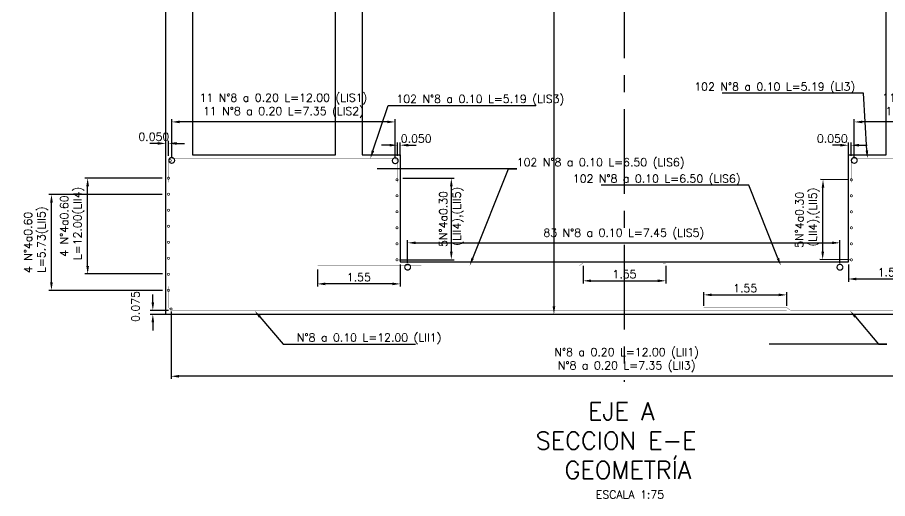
# Model space of a CAD drawing. Header units: metres. Extents: x 1080427 to 1081241, y 976768 to 977191.
# Drawn here: x 1080851.63 to 1080867.94, y 977087.92 to 977096.94 of the extents above; entities that cross this region are included whole.
import ezdxf
from ezdxf import colors
from ezdxf.entities.mleader import LeaderData, LeaderLine
from ezdxf.math import Vec2, Vec3

# ---------------------------------------------------------------- set-up
doc = ezdxf.new("R2010")
doc.units = ezdxf.units.M
doc.header["$LTSCALE"] = 25.4
doc.linetypes.add('CENTER', pattern=[2, 1.25, -0.25, 0.25, -0.25])
doc.linetypes.add('DASHDOT', pattern=[1, 0.5, -0.25, 0, -0.25])
for name, color, linetype in [('CONTRAPESO', 3, 'Continuous'), ('DIMCONTRAPESO', 1, 'Continuous'), ('EJE VIA', 10, 'CENTER'), ('EJE-D', 11, 'DASHDOT'), ('REF', 6, 'Continuous'), ('REGL175', 7, 'Continuous')]:
    doc.layers.add(name, color=color, linetype=linetype)
doc.layers.add('COTA', color=1, linetype='Continuous', lineweight=30)
doc.layers.add('COTACIM', color=20, linetype='Continuous', lineweight=5)
doc.styles.add('romans', font='romans.shx')
doc.dimstyles.new('Copy 75', dxfattribs={"dimtxt": 0.15, "dimasz": 0.15, "dimexe": 0.05, "dimexo": 0.05, "dimgap": 0.05, "dimtad": 1, "dimzin": 0, "dimdsep": 46, "dimtxsty": 'romans', "dimcen": 0.002, "dimclrd": 1, "dimclre": 1, "dimclrt": 3, "dimadec": 4, "dimazin": 0, "dimtfac": 1, "dimtofl": 0, "dimtmove": 1, "dimatfit": 3, "dimfxl": 1, "dimtolj": 1, "dimtzin": 0, "dimarcsym": 1})

# ---------------------------------------------------------------- blocks, each defined once
blk = doc.blocks.new('*D291')
at = {"layer": 'Defpoints', "color": 0, "transparency": 16777216}
for p in [(1080866.045534085, 977091.7418409245), (1080864.491913638, 977091.4868147704), (1080866.045534085, 977091.4868147704)]:
    blk.add_point(p, dxfattribs=at)
at = {"layer": 'DIMCONTRAPESO', "color": 1, "lineweight": -2, "transparency": 16777216}
for p, q in [((1080864.491913638, 977091.5368147704), (1080864.491913638, 977091.7918409245)), ((1080864.641913638, 977091.7418409245), (1080865.895534085, 977091.7418409245)), ((1080866.045534085, 977091.5368147704), (1080866.045534085, 977091.7918409245))]:
    blk.add_line(p, q, dxfattribs=at)
at = {"layer": 'DIMCONTRAPESO', "color": 1, "transparency": 16777216}
for points in [[(1080864.641913638, 977091.7668409245), (1080864.641913638, 977091.7168409245), (1080864.491913638, 977091.7418409245)], [(1080865.895534085, 977091.7668409245), (1080865.895534085, 977091.7168409245), (1080866.045534085, 977091.7418409245)]]:
    blk.add_solid(points, dxfattribs=at)
at = {"layer": 'DIMCONTRAPESO', "color": 3, "transparency": 16777216, "insert": (1080865.268723862, 977091.8668409245), "char_height": 0.15, "attachment_point": 5, "style": 'romans'}
blk.add_mtext('\\A1;1.55', dxfattribs=at)
blk = doc.blocks.new('*D477')
at = {"layer": 'Defpoints', "color": 0, "transparency": 16777216}
for p in [(1080852.948347681, 977093.9273567263), (1080854.394203315, 977093.9273567263), (1080854.400553315, 977092.1331398138)]:
    blk.add_point(p, dxfattribs=at)
at = {"layer": 'DIMCONTRAPESO', "color": 1, "lineweight": -2, "transparency": 16777216}
for p, q in [((1080854.344203315, 977093.9273567263), (1080852.898347681, 977093.9273567263)), ((1080852.948347681, 977092.2831398138), (1080852.948347681, 977093.7773567262)), ((1080854.350553315, 977092.1331398138), (1080852.898347681, 977092.1331398138))]:
    blk.add_line(p, q, dxfattribs=at)
at = {"layer": 'DIMCONTRAPESO', "color": 1, "transparency": 16777216}
for points in [[(1080852.923347681, 977093.7773567262), (1080852.973347681, 977093.7773567262), (1080852.948347681, 977093.9273567263)], [(1080852.923347681, 977092.2831398138), (1080852.973347681, 977092.2831398138), (1080852.948347681, 977092.1331398138)]]:
    blk.add_solid(points, dxfattribs=at)
at = {"layer": 'DIMCONTRAPESO', "color": 3, "transparency": 16777216, "insert": (1080852.659061966, 977093.03024827), "char_height": 0.15, "attachment_point": 5, "rotation": 90, "style": 'romans'}
blk.add_mtext('\\A1;4 N°4a0.60\\P L=12.00(LII4)', dxfattribs=at)
blk = doc.blocks.new('*D478')
at = {"layer": 'Defpoints', "color": 0, "transparency": 16777216}
for p in [(1080852.270304345, 977093.6210087322), (1080854.394599974, 977093.6210087322), (1080854.400949974, 977091.8267918198)]:
    blk.add_point(p, dxfattribs=at)
at = {"layer": 'DIMCONTRAPESO', "color": 1, "lineweight": -2, "transparency": 16777216}
for p, q in [((1080854.344599974, 977093.6210087322), (1080852.220304345, 977093.6210087322)), ((1080852.270304345, 977091.9767918198), (1080852.270304345, 977093.4710087322)), ((1080854.350949974, 977091.8267918198), (1080852.220304345, 977091.8267918198))]:
    blk.add_line(p, q, dxfattribs=at)
at = {"layer": 'DIMCONTRAPESO', "color": 1, "transparency": 16777216}
for points in [[(1080852.245304345, 977093.4710087322), (1080852.295304345, 977093.4710087322), (1080852.270304345, 977093.6210087322)], [(1080852.245304345, 977091.9767918198), (1080852.295304345, 977091.9767918198), (1080852.270304345, 977091.8267918198)]]:
    blk.add_solid(points, dxfattribs=at)
at = {"layer": 'DIMCONTRAPESO', "color": 3, "transparency": 16777216, "insert": (1080851.981018631, 977092.723900276), "char_height": 0.15, "attachment_point": 5, "rotation": 90, "style": 'romans'}
blk.add_mtext('\\A1;4 N°4a0.60\\P L=5.73(LII5)', dxfattribs=at)
blk = doc.blocks.new('*D797')
at = {"layer": 'COTA', "color": 1, "lineweight": -2, "transparency": 16777216}
for p, q in [((1080858.604062098, 977094.545923284), (1080858.454062098, 977094.545923284)), ((1080858.754062098, 977094.3479945854), (1080858.754062098, 977094.5959232841)), ((1080858.804214471, 977094.3480017218), (1080858.804214471, 977094.5959232841)), ((1080858.954214471, 977094.545923284), (1080859.104214471, 977094.545923284))]:
    blk.add_line(p, q, dxfattribs=at)
at = {"layer": 'COTA', "color": 1, "transparency": 16777216}
for points in [[(1080858.604062098, 977094.570923284), (1080858.604062098, 977094.520923284), (1080858.754062098, 977094.545923284)], [(1080858.954214471, 977094.570923284), (1080858.954214471, 977094.520923284), (1080858.804214471, 977094.545923284)]]:
    blk.add_solid(points, dxfattribs=at)
at = {"layer": 'Defpoints', "color": 0, "transparency": 16777216}
for p in [(1080858.804214471, 977094.545923284), (1080858.754062098, 977094.2979945854), (1080858.804214471, 977094.2980017217)]:
    blk.add_point(p, dxfattribs=at)
at = {"layer": 'COTA', "color": 3, "transparency": 16777216, "insert": (1080859.104214471, 977094.670923284), "char_height": 0.15, "attachment_point": 5, "style": 'romans'}
blk.add_mtext('\\A1;0.050', dxfattribs=at)
blk = doc.blocks.new('*D792')
at = {"layer": 'COTA', "color": 1, "lineweight": -2, "transparency": 16777216}
for p, q in [((1080854.412853315, 977094.3479945854), (1080854.412853315, 977094.6295181515)), ((1080854.463005688, 977094.3480017218), (1080854.463005688, 977094.6295181515)), ((1080854.262853315, 977094.5795181515), (1080854.112853315, 977094.5795181515)), ((1080854.613005688, 977094.5795181515), (1080854.763005688, 977094.5795181515))]:
    blk.add_line(p, q, dxfattribs=at)
at = {"layer": 'COTA', "color": 1, "transparency": 16777216}
for points in [[(1080854.262853315, 977094.6045181515), (1080854.262853315, 977094.5545181514), (1080854.412853315, 977094.5795181515)], [(1080854.613005688, 977094.6045181515), (1080854.613005688, 977094.5545181514), (1080854.463005688, 977094.5795181515)]]:
    blk.add_solid(points, dxfattribs=at)
at = {"layer": 'Defpoints', "color": 0, "transparency": 16777216}
for p in [(1080854.463005688, 977094.5795181515), (1080854.412853315, 977094.2979945854), (1080854.463005688, 977094.2980017217)]:
    blk.add_point(p, dxfattribs=at)
at = {"layer": 'COTA', "color": 3, "transparency": 16777216, "insert": (1080854.187853315, 977094.7045181515), "char_height": 0.15, "attachment_point": 5, "style": 'romans'}
blk.add_mtext('\\A1;0.050', dxfattribs=at)
blk = doc.blocks.new('*D793')
at = {"layer": 'Defpoints', "color": 0, "transparency": 16777216}
for p in [(1080867.201492158, 977092.3639377388), (1080868.751271914, 977092.36357604), (1080867.201492158, 977092.0390800186)]:
    blk.add_point(p, dxfattribs=at)
at = {"layer": 'EJE-D', "color": 1, "lineweight": -2, "transparency": 16777216}
for p, q in [((1080867.201492158, 977092.3139377388), (1080867.201492158, 977091.9890800186)), ((1080868.751271914, 977092.31357604), (1080868.751271914, 977091.9890800186)), ((1080868.601271914, 977092.0390800186), (1080867.351492158, 977092.0390800186))]:
    blk.add_line(p, q, dxfattribs=at)
at = {"layer": 'EJE-D', "color": 1, "transparency": 16777216}
for points in [[(1080867.351492158, 977092.0640800187), (1080867.351492158, 977092.0140800186), (1080867.201492158, 977092.0390800186)], [(1080868.601271914, 977092.0640800187), (1080868.601271914, 977092.0140800186), (1080868.751271914, 977092.0390800186)]]:
    blk.add_solid(points, dxfattribs=at)
at = {"layer": 'EJE-D', "color": 3, "transparency": 16777216, "insert": (1080867.976382036, 977092.1640800186), "char_height": 0.15, "attachment_point": 5, "style": 'romans'}
blk.add_mtext('\\A1;1.55', dxfattribs=at)
blk = doc.blocks.new('*D794')
at = {"layer": 'COTA', "color": 1, "lineweight": -2, "transparency": 16777216}
for p, q in [((1080867.051492159, 977094.545923284), (1080866.901492159, 977094.545923284)), ((1080867.201492159, 977094.3480017218), (1080867.201492159, 977094.5959232841)), ((1080867.251644532, 977094.3479945854), (1080867.251644532, 977094.5959232841)), ((1080867.401644532, 977094.545923284), (1080867.551644532, 977094.545923284))]:
    blk.add_line(p, q, dxfattribs=at)
at = {"layer": 'COTA', "color": 1, "transparency": 16777216}
for points in [[(1080867.051492159, 977094.570923284), (1080867.051492159, 977094.520923284), (1080867.201492159, 977094.545923284)], [(1080867.401644532, 977094.570923284), (1080867.401644532, 977094.520923284), (1080867.251644532, 977094.545923284)]]:
    blk.add_solid(points, dxfattribs=at)
at = {"layer": 'Defpoints', "color": 0, "transparency": 16777216}
for p in [(1080867.201492159, 977094.545923284), (1080867.201492159, 977094.2980017217), (1080867.251644532, 977094.2979945854)]:
    blk.add_point(p, dxfattribs=at)
at = {"layer": 'COTA', "color": 3, "transparency": 16777216, "insert": (1080866.901492159, 977094.670923284), "char_height": 0.15, "attachment_point": 5, "style": 'romans'}
blk.add_mtext('\\A1;0.050', dxfattribs=at)
blk = doc.blocks.new('*U788')
at = {"layer": 'REF', "ltscale": 0.1, "const_width": 0.04}
blk.add_lwpolyline([(-0.00634999992325902, 0, 1), (0.00634999992325902, 0, 1)], format="xyb", close=True, dxfattribs=at)
blk = doc.blocks.new('*U789')
at = {"layer": 'COTA', "color": 0, "linetype": 'ByBlock', "lineweight": -2, "transparency": 16777216}
for p in [(9.184850993605148e-17, 1.5), (7.347880794884119e-17, 1.2), (5.510910596163089e-17, 0.8999999999999999), (3.673940397442059e-17, 0.6), (1.83697019872103e-17, 0.3), (0, 0)]:
    blk.add_blockref('*U788', p, dxfattribs=at)
blk = doc.blocks.new('*D796')
at = {"layer": 'Defpoints', "color": 0, "transparency": 16777216}
for p in [(1080858.802894076, 977093.9279228502), (1080859.762473977, 977093.9279228502), (1080858.744312593, 977092.3988196736)]:
    blk.add_point(p, dxfattribs=at)
at = {"layer": 'DIMCONTRAPESO', "color": 1, "lineweight": -2, "transparency": 16777216}
for p, q in [((1080858.852894076, 977093.9279228502), (1080859.812473977, 977093.9279228502)), ((1080859.762473977, 977092.5488196736), (1080859.762473977, 977093.7779228502)), ((1080858.794312594, 977092.3988196736), (1080859.812473977, 977092.3988196736))]:
    blk.add_line(p, q, dxfattribs=at)
at = {"layer": 'DIMCONTRAPESO', "color": 1, "transparency": 16777216}
for points in [[(1080859.737473977, 977093.7779228502), (1080859.787473977, 977093.7779228502), (1080859.762473977, 977093.9279228502)], [(1080859.737473977, 977092.5488196736), (1080859.787473977, 977092.5488196736), (1080859.762473977, 977092.3988196736)]]:
    blk.add_solid(points, dxfattribs=at)
at = {"layer": 'DIMCONTRAPESO', "color": 3, "transparency": 16777216, "insert": (1080859.762473977, 977093.1633712619), "char_height": 0.15, "attachment_point": 5, "rotation": 90, "style": 'romans'}
blk.add_mtext('\\A1;5N°4a0.30\\P (LII4),(LII5)', dxfattribs=at)
blk = doc.blocks.new('*U790')
at = {"layer": 'REF', "ltscale": 0.1, "const_width": 0.04}
blk.add_lwpolyline([(-0.00634999992325902, 0, 1), (0.00634999992325902, 0, 1)], format="xyb", close=True, dxfattribs=at)
blk = doc.blocks.new('*U791')
at = {"layer": 'COTA', "color": 0, "linetype": 'ByBlock', "lineweight": -2, "transparency": 16777216}
for p in [(9.184850993605148e-17, 1.5), (7.347880794884119e-17, 1.2), (5.510910596163089e-17, 0.8999999999999999), (3.673940397442059e-17, 0.6), (1.83697019872103e-17, 0.3), (0, 0)]:
    blk.add_blockref('*U790', p, dxfattribs=at)
blk = doc.blocks.new('*D798')
at = {"layer": 'Defpoints', "color": 0, "transparency": 16777216}
for p in [(1080866.726789951, 977093.9012158272), (1080867.249054524, 977093.8988196737), (1080867.274054523, 977092.3988196738)]:
    blk.add_point(p, dxfattribs=at)
at = {"layer": 'DIMCONTRAPESO', "color": 1, "lineweight": -2, "transparency": 16777216}
for p, q in [((1080867.19905505, 977093.8990490717), (1080866.676790477, 977093.9014452251)), ((1080866.720596805, 977092.5513605204), (1080866.726101757, 977093.7512174059)), ((1080867.224055049, 977092.3990490717), (1080866.669909138, 977092.401591497))]:
    blk.add_line(p, q, dxfattribs=at)
at = {"layer": 'DIMCONTRAPESO', "color": 1, "transparency": 16777216}
for points in [[(1080866.70110202, 977093.7513321048), (1080866.751101494, 977093.7511027069), (1080866.726789951, 977093.9012158272)], [(1080866.695597069, 977092.5514752193), (1080866.745596542, 977092.5512458214), (1080866.719908612, 977092.4013620991)]]:
    blk.add_solid(points, dxfattribs=at)
at = {"layer": 'DIMCONTRAPESO', "color": 3, "transparency": 16777216, "insert": (1080866.43404415, 977093.1477213262), "char_height": 0.15, "attachment_point": 5, "rotation": 89.73712841532016, "style": 'romans'}
blk.add_mtext('\\A1;5N°4a0.30\\P (LII4),(LII5)', dxfattribs=at)
blk = doc.blocks.new('*D824')
at = {"layer": 'Defpoints', "color": 0, "transparency": 16777216}
for p in [(1080854.510972337, 977091.4772742578), (1080871.482939743, 977091.4766806574), (1080854.510972337, 977090.2165241786)]:
    blk.add_point(p, dxfattribs=at)
at = {"layer": 'DIMCONTRAPESO', "color": 1, "lineweight": -2, "transparency": 16777216}
for p, q in [((1080854.510972337, 977091.4272742578), (1080854.510972337, 977090.1665241786)), ((1080871.482939743, 977091.4266806573), (1080871.482939743, 977090.1665241786)), ((1080871.332939743, 977090.2165241786), (1080854.660972337, 977090.2165241786))]:
    blk.add_line(p, q, dxfattribs=at)
at = {"layer": 'DIMCONTRAPESO', "color": 1, "transparency": 16777216}
for points in [[(1080854.660972337, 977090.2415241787), (1080854.660972337, 977090.1915241786), (1080854.510972337, 977090.2165241786)], [(1080871.332939743, 977090.2415241787), (1080871.332939743, 977090.1915241786), (1080871.482939743, 977090.2165241786)]]:
    blk.add_solid(points, dxfattribs=at)
at = {"layer": 'DIMCONTRAPESO', "color": 3, "transparency": 16777216, "insert": (1080862.99695604, 977090.5200956071), "char_height": 0.15, "attachment_point": 5, "style": 'romans'}
blk.add_mtext('\\A1; N°8 a 0.20 L=12.00 (LII1)\\P N°8 a 0.20 L=7.35 (LII3) ', dxfattribs=at)
blk = doc.blocks.new('*D825')
at = {"layer": 'Defpoints', "color": 0, "transparency": 16777216}
for p in [(1080854.523265844, 977094.982322873), (1080854.523265844, 977094.2618900357), (1080858.711429564, 977094.255657601)]:
    blk.add_point(p, dxfattribs=at)
at = {"layer": 'DIMCONTRAPESO', "color": 1, "lineweight": -2, "transparency": 16777216}
for p, q in [((1080854.523265844, 977094.3118900358), (1080854.523265844, 977095.032322873)), ((1080858.561429564, 977094.982322873), (1080854.673265844, 977094.982322873)), ((1080858.711429564, 977094.3056576011), (1080858.711429564, 977095.032322873))]:
    blk.add_line(p, q, dxfattribs=at)
at = {"layer": 'DIMCONTRAPESO', "color": 1, "transparency": 16777216}
for points in [[(1080854.673265844, 977095.007322873), (1080854.673265844, 977094.957322873), (1080854.523265844, 977094.982322873)], [(1080858.561429564, 977095.007322873), (1080858.561429564, 977094.957322873), (1080858.711429564, 977094.982322873)]]:
    blk.add_solid(points, dxfattribs=at)
at = {"layer": 'DIMCONTRAPESO', "color": 3, "transparency": 16777216, "insert": (1080856.617347704, 977095.2858943015), "char_height": 0.15, "attachment_point": 5, "style": 'romans'}
blk.add_mtext('\\A1;11 N°8 a 0.20 L=12.00 (LIS1)\\P11 N°8 a 0.20 L=7.35 (LIS2) ', dxfattribs=at)
blk = doc.blocks.new('*D826')
at = {"layer": 'Defpoints', "color": 0, "transparency": 16777216}
for p in [(1080867.311904688, 977094.9817292725), (1080867.311904688, 977094.2618900357), (1080871.498143116, 977094.2550640006)]:
    blk.add_point(p, dxfattribs=at)
at = {"layer": 'DIMCONTRAPESO', "color": 1, "lineweight": -2, "transparency": 16777216}
for p, q in [((1080867.311904688, 977094.3118900358), (1080867.311904688, 977095.0317292726)), ((1080871.348143116, 977094.9817292725), (1080867.461904688, 977094.9817292725)), ((1080871.498143116, 977094.3050640007), (1080871.498143116, 977095.0317292726))]:
    blk.add_line(p, q, dxfattribs=at)
at = {"layer": 'DIMCONTRAPESO', "color": 1, "transparency": 16777216}
for points in [[(1080867.461904688, 977095.0067292725), (1080867.461904688, 977094.9567292725), (1080867.311904688, 977094.9817292725)], [(1080871.348143116, 977095.0067292725), (1080871.348143116, 977094.9567292725), (1080871.498143116, 977094.9817292725)]]:
    blk.add_solid(points, dxfattribs=at)
at = {"layer": 'DIMCONTRAPESO', "color": 3, "transparency": 16777216, "insert": (1080869.405023902, 977095.285300701), "char_height": 0.15, "attachment_point": 5, "style": 'romans'}
blk.add_mtext('\\A1;11 N°8 a 0.20 L=12.00 (LIS1)\\P11 N°8 a 0.20 L=7.35 (LIS2) ', dxfattribs=at)
blk = doc.blocks.new('*D854')
at = {"layer": 'COTA', "color": 1, "lineweight": -2, "transparency": 16777216}
for p, q in [((1080862.952853315, 977103.9697377386), (1080861.635078393, 977103.9697377386)), ((1080861.685078393, 977103.8197377386), (1080861.685078393, 977091.5257377387)), ((1080862.952853315, 977091.3757377387), (1080861.635078393, 977091.3757377387))]:
    blk.add_line(p, q, dxfattribs=at)
at = {"layer": 'COTA', "color": 1, "transparency": 16777216}
for points in [[(1080861.660078393, 977103.8197377386), (1080861.710078393, 977103.8197377386), (1080861.685078393, 977103.9697377386)], [(1080861.660078393, 977091.5257377387), (1080861.710078393, 977091.5257377387), (1080861.685078393, 977091.3757377387)]]:
    blk.add_solid(points, dxfattribs=at)
at = {"layer": 'Defpoints', "color": 0, "transparency": 16777216}
for p in [(1080863.002853315, 977103.9697377386), (1080861.685078393, 977091.3757377387), (1080863.002853315, 977091.3757377387)]:
    blk.add_point(p, dxfattribs=at)
at = {"layer": 'COTA', "color": 3, "transparency": 16777216, "insert": (1080861.560078393, 977097.6727377387), "char_height": 0.15, "attachment_point": 5, "rotation": 90, "style": 'romans'}
blk.add_mtext('\\A1;12.594', dxfattribs=at)
blk = doc.blocks.new('*D1043')
at = {"layer": 'COTA', "color": 1, "lineweight": -2, "transparency": 16777216}
for p, q in [((1080854.169480987, 977091.6010311486), (1080854.169480987, 977091.7510311486)), ((1080854.460972337, 977091.4510311486), (1080854.119480987, 977091.4510311486)), ((1080854.460972337, 977091.3760311486), (1080854.119480987, 977091.3760311486)), ((1080854.169480987, 977091.2260311486), (1080854.169480987, 977091.0760311486))]:
    blk.add_line(p, q, dxfattribs=at)
at = {"layer": 'COTA', "color": 1, "transparency": 16777216}
for points in [[(1080854.144480987, 977091.6010311486), (1080854.194480987, 977091.6010311486), (1080854.169480987, 977091.4510311486)], [(1080854.144480987, 977091.2260311486), (1080854.194480987, 977091.2260311486), (1080854.169480987, 977091.3760311486)]]:
    blk.add_solid(points, dxfattribs=at)
at = {"layer": 'Defpoints', "color": 0, "transparency": 16777216}
for p in [(1080854.169480987, 977091.4510311486), (1080854.510972337, 977091.4510311486), (1080854.510972337, 977091.3760311486)]:
    blk.add_point(p, dxfattribs=at)
at = {"layer": 'COTA', "color": 3, "transparency": 16777216, "insert": (1080853.844480987, 977091.5235311488), "char_height": 0.15, "attachment_point": 5, "rotation": 90, "style": 'romans'}
blk.add_mtext('\\A1;0.075', dxfattribs=at)
blk = doc.blocks.new('*D1044')
at = {"layer": 'Defpoints', "color": 0, "transparency": 16777216}
for p in [(1080858.804214471, 977092.3639377388), (1080857.254434715, 977092.2642722419), (1080857.254434715, 977091.9475715465)]:
    blk.add_point(p, dxfattribs=at)
at = {"layer": 'EJE-D', "color": 1, "lineweight": -2, "transparency": 16777216}
for p, q in [((1080857.254434715, 977092.2142722418), (1080857.254434715, 977091.8975715465)), ((1080858.804214471, 977092.3139377388), (1080858.804214471, 977091.8975715465)), ((1080858.654214471, 977091.9475715465), (1080857.404434715, 977091.9475715465))]:
    blk.add_line(p, q, dxfattribs=at)
at = {"layer": 'EJE-D', "color": 1, "transparency": 16777216}
for points in [[(1080857.404434715, 977091.9725715466), (1080857.404434715, 977091.9225715465), (1080857.254434715, 977091.9475715465)], [(1080858.654214471, 977091.9725715466), (1080858.654214471, 977091.9225715465), (1080858.804214471, 977091.9475715465)]]:
    blk.add_solid(points, dxfattribs=at)
at = {"layer": 'EJE-D', "color": 3, "transparency": 16777216, "insert": (1080858.029324593, 977092.0725715465), "char_height": 0.15, "attachment_point": 5, "style": 'romans'}
blk.add_mtext('\\A1;1.55', dxfattribs=at)
blk = doc.blocks.new('*D1045')
at = {"layer": 'Defpoints', "color": 0, "transparency": 16777216}
for p in [(1080867.201492158, 977092.3639377388), (1080868.751271914, 977092.36357604), (1080867.201492158, 977092.0390800186)]:
    blk.add_point(p, dxfattribs=at)
at = {"layer": 'EJE-D', "color": 1, "lineweight": -2, "transparency": 16777216}
for p, q in [((1080867.201492158, 977092.3139377388), (1080867.201492158, 977091.9890800186)), ((1080868.751271914, 977092.31357604), (1080868.751271914, 977091.9890800186)), ((1080868.601271914, 977092.0390800186), (1080867.351492158, 977092.0390800186))]:
    blk.add_line(p, q, dxfattribs=at)
at = {"layer": 'EJE-D', "color": 1, "transparency": 16777216}
for points in [[(1080867.351492158, 977092.0640800187), (1080867.351492158, 977092.0140800186), (1080867.201492158, 977092.0390800186)], [(1080868.601271914, 977092.0640800187), (1080868.601271914, 977092.0140800186), (1080868.751271914, 977092.0390800186)]]:
    blk.add_solid(points, dxfattribs=at)
at = {"layer": 'EJE-D', "color": 3, "transparency": 16777216, "insert": (1080867.976382036, 977092.1640800186), "char_height": 0.15, "attachment_point": 5, "style": 'romans'}
blk.add_mtext('\\A1;1.55', dxfattribs=at)
blk = doc.blocks.new('*D1046')
at = {"layer": 'Defpoints', "color": 0, "transparency": 16777216}
for p in [(1080867.043765609, 977092.7165654935), (1080858.944227699, 977092.2917858212), (1080867.043765609, 977092.2889128302)]:
    blk.add_point(p, dxfattribs=at)
at = {"layer": 'EJE-D', "color": 1, "lineweight": -2, "transparency": 16777216}
for p, q in [((1080858.944227699, 977092.3417858212), (1080858.944227699, 977092.7665654935)), ((1080859.094227699, 977092.7165654935), (1080866.893765609, 977092.7165654935)), ((1080867.043765609, 977092.3389128302), (1080867.043765609, 977092.7665654935))]:
    blk.add_line(p, q, dxfattribs=at)
at = {"layer": 'EJE-D', "color": 1, "transparency": 16777216}
for points in [[(1080859.094227699, 977092.7415654935), (1080859.094227699, 977092.6915654935), (1080858.944227699, 977092.7165654935)], [(1080866.893765609, 977092.7415654935), (1080866.893765609, 977092.6915654935), (1080867.043765609, 977092.7165654935)]]:
    blk.add_solid(points, dxfattribs=at)
at = {"layer": 'EJE-D', "color": 3, "transparency": 16777216, "insert": (1080862.993996654, 977092.8808512078), "char_height": 0.15, "attachment_point": 5, "style": 'romans'}
blk.add_mtext('\\A1;83 N°8 a 0.10 L=7.45 (LIS5)', dxfattribs=at)
blk = doc.blocks.new('*D1047')
at = {"layer": 'COTA', "color": 1, "lineweight": -2, "transparency": 16777216}
for p, q in [((1080862.230963435, 977092.2886673631), (1080862.230963435, 977091.9550937127)), ((1080863.780743195, 977092.2883261209), (1080863.780743195, 977091.9550937127)), ((1080862.380963434, 977092.0050937127), (1080863.630743195, 977092.0050937127))]:
    blk.add_line(p, q, dxfattribs=at)
at = {"layer": 'COTA', "color": 1, "transparency": 16777216}
for points in [[(1080862.380963434, 977092.0300937127), (1080862.380963434, 977091.9800937127), (1080862.230963435, 977092.0050937127)], [(1080863.630743195, 977092.0300937127), (1080863.630743195, 977091.9800937127), (1080863.780743195, 977092.0050937127)]]:
    blk.add_solid(points, dxfattribs=at)
at = {"layer": 'Defpoints', "color": 0, "transparency": 16777216}
for p in [(1080862.230963435, 977092.3386673632), (1080863.780743195, 977092.338326121), (1080863.780743195, 977092.0050937127)]:
    blk.add_point(p, dxfattribs=at)
at = {"layer": 'COTA', "color": 3, "transparency": 16777216, "insert": (1080863.005853315, 977092.1300937127), "char_height": 0.15, "attachment_point": 5, "style": 'romans'}
blk.add_mtext('\\A1;1.55', dxfattribs=at)

msp = doc.modelspace()

# ---------------------------------------------------------------- linework, layer by layer
at = {"layer": 'CONTRAPESO'}
for points in [[(1080871.09280074, 977094.3639377388), (1080871.086240535, 977103.131205503), (1080869.738821855, 977103.1042571295), (1080869.667009176, 977104.1030208558), (1080871.585984063, 977104.1414003535), (1080871.592853315, 977094.3639377388), (1080871.59285375, 977094.3633441384), (1080871.592853532, 977091.3754409384), (1080854.412853097, 977091.3760345388), (1080854.412853315, 977094.3639377388), (1080854.412853315, 977094.3639377388), (1080854.412853315, 977103.7979377387), (1080856.328229399, 977103.8362452603), (1080856.256209885, 977102.8346048901), (1080854.912657393, 977102.8077338402), (1080854.912853315, 977094.3639377389), (1080857.59280074, 977094.3639377388), (1080857.59280074, 977094.3639377388), (1080857.591638376, 977102.8613134599), (1080856.497175982, 977102.839424212)], [(1080867.201492158, 977092.3639377388), (1080867.201492158, 977094.3639377388), (1080867.912769787, 977094.3639377388), (1080867.912738836, 977103.4678154611), (1080858.091384302, 977103.2713883704), (1080858.092118809, 977094.3639377388), (1080858.804214471, 977094.3639377388), (1080858.804214471, 977092.3639377388), (1080867.201492158, 977092.3639377388)]]:
    msp.add_lwpolyline(points, dxfattribs=at)
at = {"layer": 'EJE VIA', "ltscale": 0.05}
msp.add_lwpolyline([(1080863.002853315, 977105.381446099), (1080863.002853315, 977090.1102179963)], dxfattribs=at)
at = {"layer": 'REF', "ltscale": 0.1}
for points, const_width in [([(1080854.511835844, 977094.2618900356, 1), (1080854.534695844, 977094.2618900356, 1)], 0.108), ([(1080854.488190763, 977094.2585714424, 1), (1080854.500890763, 977094.2585714424, 1)], 0.04), ([(1080858.699999565, 977094.2556576012, 1), (1080858.722859564, 977094.2556576012, 1)], 0.108), ([(1080867.300474688, 977094.2618900356, 1), (1080867.323334687, 977094.2618900356, 1)], 0.108), ([(1080854.456503315, 977093.9279228502, 1), (1080854.469203315, 977093.9279228502, 1)], 0.04), ([(1080854.456503315, 977093.6279228503, 1), (1080854.469203315, 977093.6279228503, 1)], 0.04), ([(1080854.456503315, 977093.3279228503, 1), (1080854.469203315, 977093.3279228503, 1)], 0.04), ([(1080854.456503315, 977093.0279228502, 1), (1080854.469203315, 977093.0279228502, 1)], 0.04), ([(1080854.456503315, 977092.7279228503, 1), (1080854.469203315, 977092.7279228503, 1)], 0.04), ([(1080854.456503315, 977092.4279228502, 1), (1080854.469203315, 977092.4279228502, 1)], 0.04), ([(1080858.932659979, 977092.261443992, 1), (1080858.955519978, 977092.261443992, 1)], 0.108), ([(1080867.032052065, 977092.2594104705, 1), (1080867.054912065, 977092.2594104705, 1)], 0.108), ([(1080854.456503315, 977092.1279228503, 1), (1080854.469203315, 977092.1279228503, 1)], 0.04), ([(1080854.456503315, 977091.8279228503, 1), (1080854.469203315, 977091.8279228503, 1)], 0.04), ([(1080854.504622337, 977091.4772742578, 1), (1080854.517322337, 977091.4772742578, 1)], 0.04)]:
    msp.add_lwpolyline(points, format="xyb", close=True, dxfattribs=dict(at, const_width=const_width))
for points, const_width in [([(1080854.462803954, 977093.8484628248), (1080854.46280891, 977094.2224628248, -0.414213562373095), (1080854.538809917, 977094.2984618177), (1080858.679994962, 977094.2980017217, -0.4141860566526949), (1080858.755987825, 977094.2220017221), (1080858.755987825, 977093.8479945854)], 0.004999999999999999), ([(1080871.542903111, 977093.8478692244), (1080871.542898155, 977094.2218692243, 0.414213562373095), (1080871.466897148, 977094.2978682172), (1080867.327637395, 977094.2980017217, 0.4141860566526949), (1080867.251644532, 977094.2220017221), (1080867.251644532, 977093.8479945854)], 0.004999999999999999), ([(1080866.045534085, 977091.453937739), (1080857.619668128, 977091.453937739), (1080857.54877522, 977091.454508005), (1080854.538853315, 977091.454508005, -0.414213562373095), (1080854.462853315, 977091.530508005), (1080854.462853315, 977091.9045080049)], 0.005), ([(1080864.491913638, 977091.5044145669), (1080866.045534085, 977091.5044145669), (1080866.116426993, 977091.454508005), (1080871.466835905, 977091.4530208296, 0.414282338146615), (1080871.54285375, 977091.5290208275), (1080871.54285375, 977091.9030029798)], 0.005)]:
    msp.add_lwpolyline(points, format="xyb", dxfattribs=dict(at, const_width=const_width))
for points, const_width in [([(1080863.780743195, 977092.338326121), (1080862.230963435, 977092.3386673632), (1080862.160059497, 977092.2887764728), (1080857.259920159, 977092.2901715378)], 0.004999999999999999), ([(1080868.751271914, 977092.2890054971), (1080862.247071424, 977092.2890054971)], 0.005)]:
    msp.add_lwpolyline(points, dxfattribs=dict(at, const_width=const_width))

# ---------------------------------------------------------------- block references
at = {"layer": 'COTA', "color": 2}
for name, p in [('*U789', (1080858.744312593, 977092.3988196736)), ('*U791', (1080867.257937475, 977092.398125694))]:
    msp.add_blockref(name, p, dxfattribs=at)

# ---------------------------------------------------------------- texts
at = {"layer": 'REGL175', "insert": (1080855.102473353, 977089.7251097203), "char_height": 0.33, "width": 14.49150362575892, "attachment_point": 1, "style": 'romans'}
msp.add_mtext('\\pi7.223;{\\C0;EJE A\\P\\pi6.2409;SECCION E-E \\P\\pi6.7822;GEOMETRÍA\\P\\pi7.3672;\\H0.45455x;\\C3;ESCALA 1:75}', dxfattribs=at)

# ---------------------------------------------------------------- dimensions: what is measured, and where the dimension line sits
at = {"layer": 'COTA', "color": 2}
for base, p1, p2, picture, middle in [((1080861.685078393, 977091.3757377387), (1080863.002853315, 977103.9697377386), (1080863.002853315, 977091.3757377387), '*D854', (1080861.560078393, 977097.6727377387)), ((1080854.169480987, 977091.4510311486), (1080854.510972337, 977091.3760311486), (1080854.510972337, 977091.4510311486), '*D1043', (1080853.844480987, 977091.5235311488))]:
    dim = msp.add_linear_dim(base=base, p1=p1, p2=p2, angle=90, dimstyle='Copy 75', override={"dimdec": 3}, dxfattribs=at)
    dim.commit()
    dim.dimension.update_dxf_attribs({"geometry": picture, "text_midpoint": middle})
for base, p1, p2, picture, middle in [((1080854.463005688, 977094.5795181515), (1080854.412853315, 977094.2979945854), (1080854.463005688, 977094.2980017217), '*D792', (1080854.187853315, 977094.5795181515)), ((1080858.804214471, 977094.545923284), (1080858.754062098, 977094.2979945854), (1080858.804214471, 977094.2980017217), '*D797', (1080859.104214471, 977094.545923284))]:
    dim = msp.add_linear_dim(base=base, p1=p1, p2=p2, dimstyle='Copy 75', override={"dimdec": 3}, dxfattribs=at)
    dim.commit()
    dim.dimension.update_dxf_attribs({"geometry": picture, "text_midpoint": middle, "dimtype": 160})
dim = msp.add_linear_dim(base=(1080867.201492159, 977094.545923284), p1=(1080867.251644532, 977094.2979945854), p2=(1080867.201492159, 977094.2980017217), angle=180, dimstyle='Copy 75', override={"dimdec": 3}, dxfattribs=at)
dim.commit()
dim.dimension.update_dxf_attribs({"geometry": '*D794', "text_midpoint": (1080866.901492159, 977094.545923284), "dimtype": 160})
dim = msp.add_linear_dim(base=(1080863.780743195, 977092.0050937127), p1=(1080862.230963435, 977092.3386673632), p2=(1080863.780743195, 977092.338326121), dimstyle='Copy 75', dxfattribs=at)
dim.commit()
dim.dimension.update_dxf_attribs({"geometry": '*D1047', "text_midpoint": (1080863.005853315, 977092.1300937127)})
at = {"layer": 'DIMCONTRAPESO', "color": 2}
for base, p1, p2, text, picture, middle in [((1080854.523265844, 977094.982322873), (1080858.711429564, 977094.255657601), (1080854.523265844, 977094.2618900357), '11 N°8 a 0.20 L=12.00 (LIS1)\\P11 N°8 a 0.20 L=7.35 (LIS2) ', '*D825', (1080856.617347704, 977095.2858943015)), ((1080867.311904688, 977094.9817292725), (1080871.498143116, 977094.2550640006), (1080867.311904688, 977094.2618900357), '11 N°8 a 0.20 L=12.00 (LIS1)\\P11 N°8 a 0.20 L=7.35 (LIS2) ', '*D826', (1080869.405023902, 977095.285300701)), ((1080854.510972337, 977090.2165241786), (1080871.482939743, 977091.4766806574), (1080854.510972337, 977091.4772742578), ' N°8 a 0.20 L=12.00 (LII1)\\P N°8 a 0.20 L=7.35 (LII3) ', '*D824', (1080862.99695604, 977090.5200956071))]:
    dim = msp.add_linear_dim(base=base, p1=p1, p2=p2, text=text, dimstyle='Copy 75', dxfattribs=at)
    dim.commit()
    dim.dimension.update_dxf_attribs({"geometry": picture, "text_midpoint": middle})
at = {"layer": 'DIMCONTRAPESO'}
for base, p1, p2, angle, text, picture, middle in [((1080852.948347681, 977093.9273567263), (1080854.400553315, 977092.1331398138), (1080854.394203315, 977093.9273567263), 90, '4 N°4a0.60\\P L=12.00(LII4)', '*D477', (1080852.948347681, 977093.03024827)), ((1080859.762473977, 977093.9279228502), (1080858.744312593, 977092.3988196736), (1080858.802894076, 977093.9279228502), 90, '5N°4a0.30\\P (LII4),(LII5)', '*D796', (1080860.051759691, 977093.1633712619)), ((1080866.726789951, 977093.9012158272), (1080867.274054523, 977092.3988196736), (1080867.249054523, 977093.8988196736), 89.73712841532017, '5N°4a0.30\\P (LII4),(LII5)', '*D798', (1080866.72332682, 977093.1463940953)), ((1080852.270304345, 977093.6210087322), (1080854.400949974, 977091.8267918198), (1080854.394599974, 977093.6210087322), 90, '4 N°4a0.60\\P L=5.73(LII5)', '*D478', (1080852.270304345, 977092.723900276))]:
    dim = msp.add_linear_dim(base=base, p1=p1, p2=p2, angle=angle, text=text, dimstyle='Copy 75', dxfattribs=at)
    dim.commit()
    dim.dimension.update_dxf_attribs({"geometry": picture, "text_midpoint": middle, "dimtype": 160})
dim = msp.add_linear_dim(base=(1080866.045534085, 977091.7418409245), p1=(1080864.491913638, 977091.4868147704), p2=(1080866.045534085, 977091.4868147704), dimstyle='Copy 75', dxfattribs=at)
dim.commit()
dim.dimension.update_dxf_attribs({"geometry": '*D291', "text_midpoint": (1080865.268723862, 977091.8668409245)})
at = {"layer": 'EJE-D', "color": 2}
dim = msp.add_linear_dim(base=(1080867.043765609, 977092.7165654935), p1=(1080858.944227699, 977092.2917858212), p2=(1080867.043765609, 977092.2889128302), text='83 N°8 a 0.10 L=7.45 (LIS5)', dimstyle='Copy 75', dxfattribs=at)
dim.commit()
dim.dimension.update_dxf_attribs({"geometry": '*D1046', "text_midpoint": (1080862.993996654, 977092.8808512078)})
for base, p1, p2, picture, middle in [((1080857.254434715, 977091.9475715465), (1080858.804214471, 977092.3639377388), (1080857.254434715, 977092.2642722419), '*D1044', (1080858.029324593, 977092.0725715465)), ((1080867.201492158, 977092.0390800186), (1080868.751271914, 977092.36357604), (1080867.201492158, 977092.3639377388), '*D793', (1080867.976382036, 977092.1640800186)), ((1080867.201492158, 977092.0390800186), (1080868.751271914, 977092.36357604), (1080867.201492158, 977092.3639377388), '*D1045', (1080867.976382036, 977092.1640800186))]:
    dim = msp.add_linear_dim(base=base, p1=p1, p2=p2, dimstyle='Copy 75', dxfattribs=at)
    dim.commit()
    dim.dimension.update_dxf_attribs({"geometry": picture, "text_midpoint": middle})

# ---------------------------------------------------------------- leaders
at = {"layer": 'COTACIM'}
ml = msp.add_multileader_mtext('Standard', dxfattribs=at)
ml.set_content('\\A1;102 N°8 a 0.10 L=5.19 (LI3)', color=3, style='romans')
ml.set_leader_properties(color=256)
ml.build(insert=Vec2(0, 0))
ml.multileader.update_dxf_attribs({"text_left_attachment_type": 6, "text_right_attachment_type": 6, "dogleg_length": 0.1560199508385566, "arrow_head_size": 0.15})
ctx = ml.context
ctx.base_point, ctx.char_height, ctx.arrow_head_size, ctx.landing_gap_size, ctx.plane_origin = Vec3(1080863.893351997, 977095.5184468552), 0.15, 0.15, 0, Vec3(1080868.191090308, 977094.0769765321)
ctx.left_attachment, ctx.right_attachment, ctx.text_align_type = 6, 6, 2
notes = []
notes.append((ctx, [(0, (1, 1, 0), (1080867.485086234, 977095.5184468552), (-1, 0), 0.1560199508385566, [(0, [(1080867.55712882, 977094.2979950455)], 0, [])])]))
ctx.mtext.insert, ctx.mtext.width, ctx.mtext.alignment, ctx.mtext.flow_direction = Vec3(1080867.329066283, 977095.7184468552), 4.25235982122831, 3, 5
ml = msp.add_multileader_mtext('Standard', dxfattribs=at)
ml.set_content('\\A1;102 N°8 a 0.10 L=5.19 (LIS3)', color=3, style='romans')
ml.set_leader_properties(color=256)
ml.build(insert=Vec2(0, 0))
ml.multileader.update_dxf_attribs({"text_left_attachment_type": 6, "text_right_attachment_type": 6, "dogleg_length": 0.1560199508385566, "arrow_head_size": 0.15})
ctx = ml.context
ctx.base_point, ctx.char_height, ctx.arrow_head_size, ctx.landing_gap_size, ctx.plane_origin = Vec3(1080858.733540485, 977095.288368411), 0.15, 0.15, 0, Vec3(1080858.483433873, 977092.736892359)
ctx.left_attachment, ctx.right_attachment = 6, 6
notes.append((ctx, [(0, (1, 1, 0), (1080858.577520534, 977095.288368411), (1, 0), 0.1560199508385566, [(0, [(1080858.245584452, 977094.2980399892)], 0, [])])]))
ctx.mtext.insert, ctx.mtext.width, ctx.mtext.flow_direction = Vec3(1080858.733540485, 977095.488368411), 4.25235982122831, 5
ml = msp.add_multileader_mtext('Standard', dxfattribs=at)
ml.set_content('\\A1;102 N°8 a 0.10 L=6.50 (LIS6)', color=3, style='romans')
ml.set_leader_properties(color=256)
ml.build(insert=Vec2(0, 0))
ml.multileader.update_dxf_attribs({"text_left_attachment_type": 6, "text_right_attachment_type": 6, "dogleg_length": 0.1560199508385566, "arrow_head_size": 0.15})
ctx = ml.context
ctx.base_point, ctx.char_height, ctx.arrow_head_size, ctx.landing_gap_size, ctx.plane_origin = Vec3(1080860.988577411, 977094.1016551848), 0.15, 0.15, 0, Vec3(1080865.320314779, 977094.185390593)
ctx.left_attachment, ctx.right_attachment = 6, 6
notes.append((ctx, [(1, (1, 1, 0), (1080860.832557461, 977094.1016551848), (1, 0), 0.1560199508385566, [(0, [(1080860.106710224, 977092.2893610593)], 0, [])])]))
ctx.mtext.insert, ctx.mtext.width, ctx.mtext.flow_direction = Vec3(1080860.988577411, 977094.3016551847), 4.25235982122831, 5
ml = msp.add_multileader_mtext('Standard', dxfattribs=at)
ml.set_content('\\A1;102 N°8 a 0.10 L=6.50 (LIS6)', color=3, style='romans')
ml.set_leader_properties(color=256)
ml.build(insert=Vec2(0, 0))
ml.multileader.update_dxf_attribs({"text_left_attachment_type": 6, "text_right_attachment_type": 6, "dogleg_length": 0.1560199508385566, "arrow_head_size": 0.15})
ctx = ml.context
ctx.base_point, ctx.char_height, ctx.arrow_head_size, ctx.landing_gap_size, ctx.plane_origin = Vec3(1080861.603885004, 977093.7943110394), 0.15, 0.15, 0, Vec3(1080865.935622372, 977093.8780464476)
ctx.left_attachment, ctx.right_attachment, ctx.text_align_type = 6, 6, 2
notes.append((ctx, [(0, (1, 1, 0), (1080865.338476384, 977093.7943110394), (-1, 0), 0.1560199508385566, [(0, [(1080865.935599494, 977092.2889128302)], 0, [])])]))
ctx.mtext.insert, ctx.mtext.width, ctx.mtext.alignment, ctx.mtext.flow_direction = Vec3(1080865.182456433, 977093.9943110393), 4.25235982122831, 3, 5
ml = msp.add_multileader_mtext('Standard', dxfattribs=at)
ml.set_content('\\A1; N°8 a 0.10 L=12.00 (LII1)', color=3, style='romans')
ml.set_leader_properties(color=256)
ml.build(insert=Vec2(0, 0))
ml.multileader.update_dxf_attribs({"text_left_attachment_type": 6, "text_right_attachment_type": 6, "dogleg_length": 0.1560199508385566, "arrow_head_size": 0.15})
ctx = ml.context
ctx.base_point, ctx.char_height, ctx.arrow_head_size, ctx.landing_gap_size, ctx.plane_origin = Vec3(1080856.766867607, 977090.8175338341), 0.15, 0.15, 0, Vec3(1080856.078444033, 977089.9932921549)
ctx.left_attachment, ctx.right_attachment = 6, 6
notes.append((ctx, [(0, (1, 1, 0), (1080856.610847656, 977090.8175338341), (1, 0), 0.1560199508385566, [(0, [(1080856.078479196, 977091.4425740226)], 0, [])])]))
ctx.mtext.insert, ctx.mtext.width, ctx.mtext.flow_direction = Vec3(1080856.766867607, 977091.0175338341), 4.25235982122831, 5
ml = msp.add_multileader_mtext('Standard', dxfattribs=at)
ml.set_content('\\A1; N°8 a 0.10 L=7.53 (LII2)', color=3, style='romans')
ml.set_leader_properties(color=256)
ml.build(insert=Vec2(0, 0))
ml.multileader.update_dxf_attribs({"text_left_attachment_type": 6, "text_right_attachment_type": 6, "dogleg_length": 0.1560199508385566, "arrow_head_size": 0.15})
ctx = ml.context
ctx.base_point, ctx.char_height, ctx.arrow_head_size, ctx.landing_gap_size, ctx.plane_origin = Vec3(1080867.924280568, 977090.8175953933), 0.15, 0.15, 0, Vec3(1080867.235856995, 977089.993353714)
ctx.left_attachment, ctx.right_attachment = 6, 6
notes.append((ctx, [(0, (1, 1, 0), (1080867.768260618, 977090.8175953933), (1, 0), 0.1560199508385566, [(0, [(1080867.235892157, 977091.4426355817)], 0, [])])]))
ctx.mtext.insert, ctx.mtext.width, ctx.mtext.flow_direction = Vec3(1080867.924280568, 977091.0175953932), 4.25235982122831, 5
for ctx, leaders in notes:
    for number, flags, end, landing, length, lines in leaders:
        leader = LeaderData()
        leader.index, (leader.has_last_leader_line, leader.has_dogleg_vector, leader.attachment_direction) = number, flags
        leader.last_leader_point, leader.dogleg_vector, leader.dogleg_length = Vec3(end), Vec3(landing), length
        for number, points, colour, breaks in lines:
            line = LeaderLine()
            line.index, line.vertices, line.color, line.breaks = number, Vec3.list(points), colors.encode_raw_color(colour), breaks
            leader.lines.append(line)
        ctx.leaders.append(leader)

doc.saveas('drawing.dxf')
